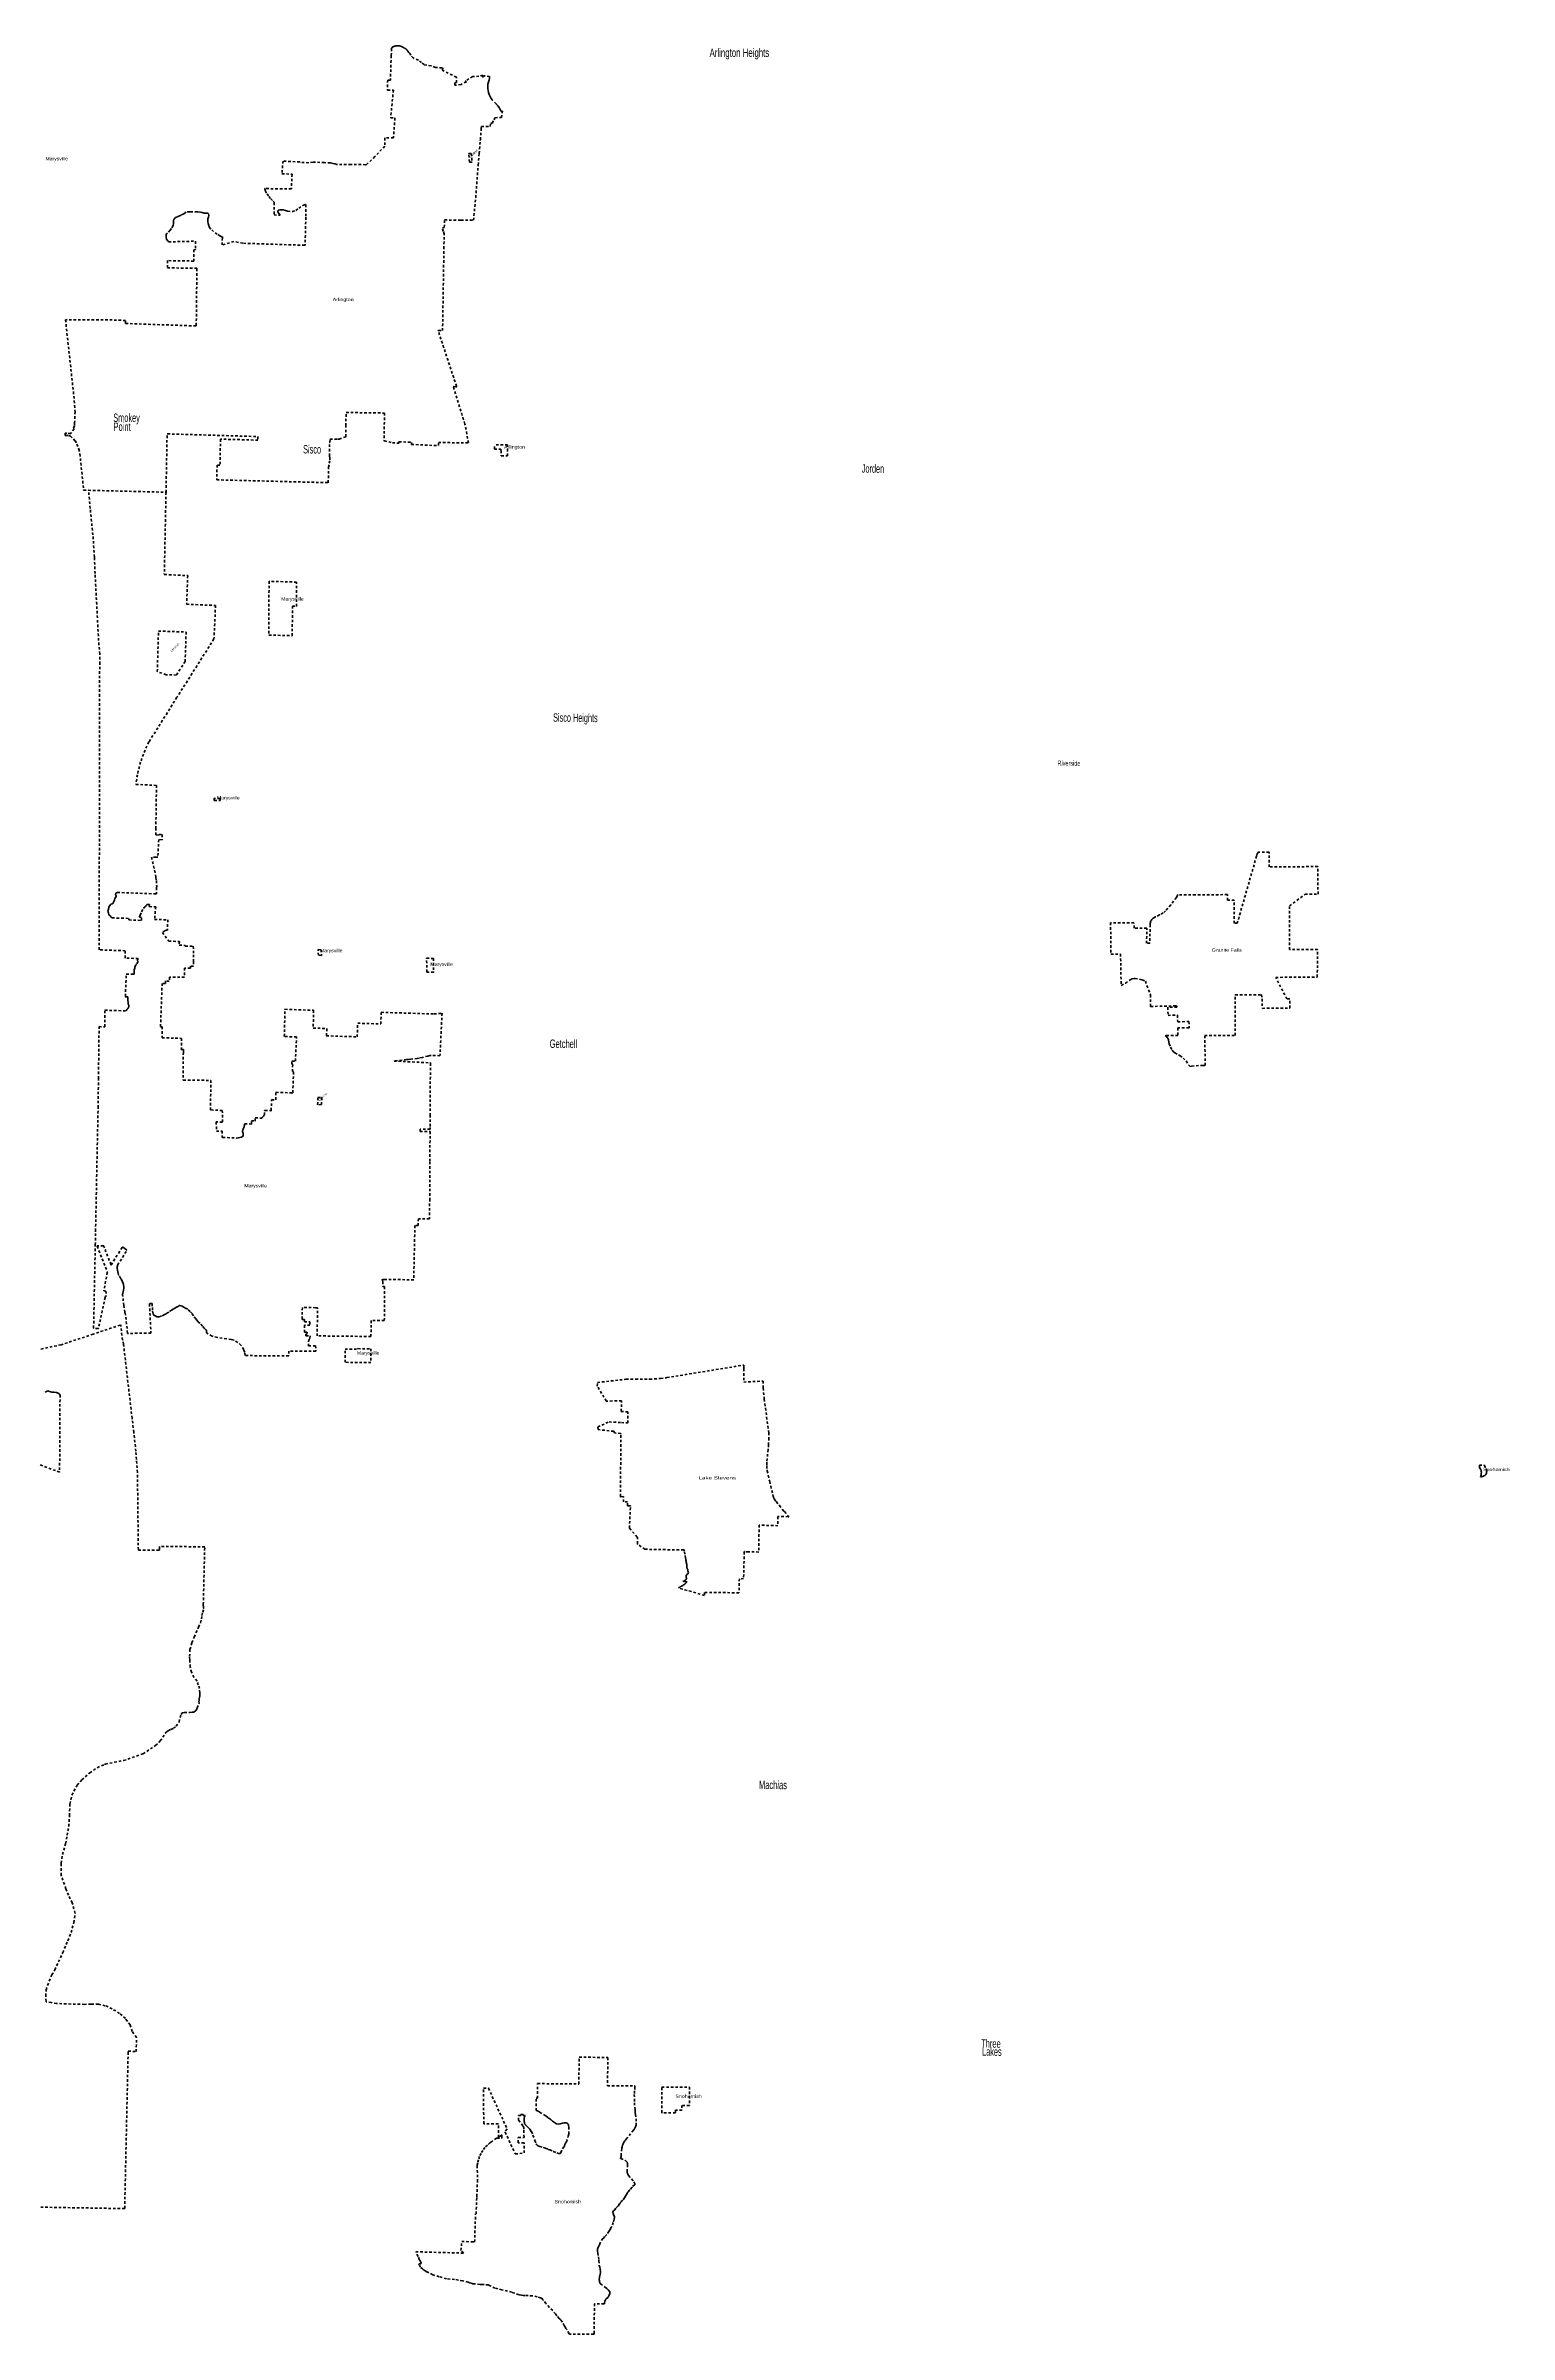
# Model space of a CAD drawing. Header units: feet. Extents: x -903180 to 1023491, y -707744 to 564635.
# Drawn here: x -293794 to -223858, y 150711 to 260108 of the extents above; entities that cross this region are included whole.
import ezdxf

# ---------------------------------------------------------------- set-up
doc = ezdxf.new("R2010")
doc.units = ezdxf.units.FT
doc.header["$LTSCALE"] = 80
doc.linetypes.add('SHORT_DASHED', pattern=[2.7, 1.5, -1.2])
doc.layers.add('13', color=7, linetype='SHORT_DASHED', lineweight=40)
doc.layers.add('16', color=7, linetype='Continuous')
doc.layers.add('36', color=7, linetype='Continuous')

msp = doc.modelspace()

# ---------------------------------------------------------------- linework, layer by layer
at = {"layer": '13'}
for p, q in [((-274169.85, 258345.53), (-274166.97, 258608.66)), ((-282237.68, 252204.01), (-281998.93, 252182.21)), ((-288048.01, 238765.71), (-287996.26, 241554.68)), ((-272356, 240826.24), (-272354.73, 241039.26)), ((-271724.77, 241029.95), (-272354.73, 241039.26)), ((-289994.9, 216846.8), (-291239.85, 216890.29)), ((-282040.81, 211424.54), (-282035.1, 211574.43)), ((-290361.08, 201823.61), (-289929.91, 202514.46)), ((-290128.06, 198244.04), (-290214.56, 198936.04)), ((-265853.36, 190298.93), (-265852.44, 190318.93)), ((-293055.08, 172654.9), (-293058.6, 173225.76)), ((-272525.52, 159892.87), (-272346.38, 160019.73)), ((-266223.66, 157120.95), (-266252.41, 157093.27))]:
    msp.add_line(p, q, dxfattribs=at)
for points in [[(-274166.97, 258608.66), (-274857.05, 258935.79), (-274806.19, 259031.8), (-274861.93, 259048.6), (-275163.23, 259074.7), (-275378.92, 259144.45), (-275711.8, 259204.64), (-275840.49, 259302.29), (-275985.25, 259416.17), (-276231.02, 259524.48), (-276353.46, 259656.45), (-276427.51, 259776.07), (-276505.4, 259872.13), (-276521.62, 259892.13), (-276537.49, 259912.13), (-276541.32, 259917.53), (-276555.98, 259936.3), (-276573.1, 259949.74), (-276592.72, 259964.58), (-276611.6, 259974.81), (-276620.85, 259976.54), (-276631.17, 259979.7), (-276647.57, 259989.93), (-276669.69, 260008.68), (-276680.74, 260014.67), (-276697.82, 260019.58), (-276712.07, 260025.91), (-276734.53, 260040.39), (-276766.26, 260061.93), (-276787.61, 260072.94), (-276840.93, 260090.31), (-276895.77, 260102.01), (-276951.54, 260107.91), (-277007.61, 260107.95), (-277063.39, 260102.12), (-277068.43, 260101.3), (-277100.37, 260091.56), (-277135.53, 260081.81), (-277168.19, 260071), (-277187.35, 260064.52), (-277216.8, 260050.52), (-277226.36, 260044.08), (-277232.74, 260038.01), (-277236.96, 260027.68), (-277247.04, 260014.78), (-277266.89, 259998.23), (-277268.09, 259975.42), (-277286.31, 259628.49), (-277321.93, 258469.56), (-277455.46, 258468.97), (-277460.14, 257991.4), (-277184.03, 257990.36), (-277312.32, 256659.62), (-277110.24, 256655.39), (-277176.19, 255702.3), (-277597.15, 255702.68), (-277594.89, 255306.84), (-278068.47, 254806.67), (-278469.98, 254434.95), (-278483.73, 254422.23), (-278509.98, 254422.62), (-279169.33, 254432.52), (-279189.33, 254429.81), (-279209.33, 254433), (-279879.12, 254437.54), (-279957.03, 254458.64), (-280068.01, 254485.35), (-280191.63, 254505.03), (-280478.22, 254524.71), (-281017.83, 254545.96), (-281229.87, 254517.29), (-281658.27, 254533.83), (-281656.96, 254552.85), (-282456.48, 254594.92), (-282507.1, 253991.75), (-282021.86, 253966.21), (-282057.29, 253261.3), (-283308.72, 253280.52), (-283327.83, 253280.81), (-283324.09, 253264.65), (-283301.07, 253165.25), (-283221.55, 253026.49), (-283133.75, 252899.62), (-283041.59, 252788.74), (-282929.25, 252681.4), (-282900.42, 252649.96), (-282882.08, 252629.97), (-282882.06, 252609.96), (-282881.4, 252023.06), (-282600.15, 252009.03), (-282652.09, 252093.15), (-282698.8, 252166.72), (-282683.09, 252244.84), (-282614.44, 252259.3), (-282517.71, 252271.08)], [(-276925.55, 241103.26), (-276922.28, 241157.72), (-276922.27, 241180.68), (-276322.32, 241150.4), (-276324.09, 241052.61), (-275028.16, 240992.19), (-275027.96, 241143.18), (-273595.19, 241121.94), (-273760.96, 242026.12), (-274318.98, 243813.8), (-274179.73, 243804.34), (-274157.71, 243803.71), (-274166.32, 243829.83), (-275038.04, 246475.35), (-275044.61, 246495.28), (-275024.63, 246495.03), (-274831.16, 246492.54), (-274767.45, 250413.59), (-274755.66, 251114.66), (-274798.47, 251245.64), (-274840.49, 251400.82), (-274747.77, 251424.37), (-274738.66, 251781.73), (-273974.38, 251771.97), (-273954.37, 251771.72), (-273353.97, 251766.25), (-273250.09, 252852.08), (-273131.87, 254407.96), (-273085.35, 254956.55), (-273028.42, 255574.19), (-273029.27, 255594.19), (-273025, 255614.19), (-272982.48, 256144.7), (-272981.37, 256164.7), (-272979.55, 256184.7), (-272975.39, 256249.31), (-272552.01, 256252.86), (-272531.36, 256405.91), (-272467.08, 256414.48), (-272361.44, 256569.38), (-272331.21, 256666.8), (-272022.67, 256679.05), (-271968.35, 256974.51), (-272035.53, 256972.84), (-272038.51, 256979.94), (-272077.95, 257068.37), (-272126.41, 257152.18), (-272183.37, 257230.48), (-272248.2, 257302.38), (-272256.46, 257310.53), (-272272.74, 257330.07), (-272445.25, 257510.66), (-272506.48, 257591.86), (-272558.89, 257679.02), (-272601.9, 257771.17), (-272635.04, 257867.32), (-272657.95, 257966.4), (-272670.38, 258067.33), (-272672.19, 258169.02), (-272663.36, 258270.33), (-272643.99, 258370.16), (-272640.47, 258383.86), (-272612.66, 258463.75), (-272593.36, 258546.1), (-272582.76, 258630.02), (-272581.89, 258643.47), (-272831.34, 258674.58), (-272917.52, 258612.04), (-272906.02, 258707.71), (-273093.1, 258649.97), (-273385.11, 258635.42), (-273754.71, 258425.59)], [(-273754.71, 258425.59), (-273696.17, 258386.32), (-273948.79, 258256.11), (-274246.47, 258221.53), (-274244.2, 258343.8), (-274169.85, 258345.53)], [(-281998.93, 252182.21), (-281849.03, 252237), (-281704.1, 252342.21), (-281512.46, 252470.47), (-281383.53, 252520), (-281363.52, 252527.68), (-281363.67, 252507.68), (-281368.1, 251911.59), (-281401.71, 250590.26), (-281402.18, 250571.83), (-281422.22, 250572.47), (-284377.78, 250666.53), (-284803.61, 250750.63), (-285364.12, 250585.18), (-285355.64, 250949.18), (-285355.18, 250968.77), (-285376.06, 250978.52), (-285476.62, 251025.5), (-285599.67, 251100.9), (-285771.86, 251229.79), (-285900.23, 251339.52), (-285962.71, 251427.55), (-285995.19, 251508.83), (-286027.24, 251610.22), (-286049.2, 251713.39), (-286044.67, 251834.03), (-286024.74, 251922.11), (-286006.89, 252006.21), (-286015.47, 252076.86), (-286071.3, 252098.32), (-286149.66, 252100.19), (-286221.82, 252109.96), (-286271.72, 252127.25), (-286319.85, 252132.43), (-286403.9, 252150.53), (-286550.36, 252164.09), (-286785.56, 252163.67), (-286837.8, 252164.92), (-286912.1, 252168.71), (-287098.91, 252175.18), (-287094.98, 252171.06), (-287132.23, 252119.62), (-287191.64, 252066.7), (-287325.46, 252011.53), (-287442.96, 251968.05), (-287562.81, 251908.52), (-287644.4, 251852.1), (-287669.05, 251826.53), (-287690.91, 251742.52), (-287689.59, 251613.69), (-287705.76, 251513.45), (-287780.99, 251376.37), (-287853.25, 251285.52), (-287980.64, 251153.72), (-288029.78, 251110.62), (-288046.82, 251064.74), (-288045.41, 250939.92), (-288018.76, 250868.85), (-287971.88, 250803.32), (-287946.35, 250774.54), (-287928.72, 250733.91), (-286634.64, 250765.08), (-286639.52, 250384.39), (-286639.77, 250364.84), (-286638.62, 250364.87), (-286716.63, 250356.12), (-286721.55, 249816.93), (-287981.46, 249836.47), (-287983.62, 249492.47), (-286574.03, 249471.59)], [(-282517.71, 252271.08), (-282445.38, 252269.35), (-282337.43, 252240.61), (-282237.68, 252204.01)], [(-286574.03, 249471.59), (-286574.23, 249451.65), (-286601.75, 246736.83), (-286601.96, 246715.56), (-286621.95, 246716.24), (-289982.62, 246831.38), (-289978.88, 246974.36), (-290618.71, 247000.75), (-292850.51, 247012.14), (-292429.86, 243139.82), (-292396.33, 242613.49), (-292415.87, 242081.5), (-292429.23, 241939.03), (-292475.39, 241820.41), (-292437.95, 241792.83), (-292603.6, 241570.71), (-292795.6, 241566.95), (-292820.05, 241590.65), (-292867.55, 241589.52), (-292860.55, 241476.94), (-292714.63, 241473.85), (-292618.22, 241443.73), (-292476.7, 241318.42), (-292394.6, 241222.35), (-292303.85, 241070.53), (-292219.05, 240828.77), (-292161, 240594.74)], [(-287996.26, 241554.68), (-287977.3, 241554.12), (-283654.25, 241424.76), (-283656.84, 241255.78), (-285446.29, 241302.54), (-285469.07, 240057.7), (-285606.74, 240062.52), (-285624.05, 239358.17), (-280296.58, 239222.08), (-280276.23, 239959.9), (-280245.4, 240154.87), (-280214.64, 240315.97), (-280229.46, 240459.63), (-280232.62, 240502.45), (-280234.47, 241148.22), (-280214.24, 241147.75), (-280213.46, 241163.11), (-280210.2, 241307.14), (-279837.73, 241297.42), (-279774.38, 241306.7), (-279461.64, 241419.98), (-279457.84, 241939.39), (-279437.7, 242578.32), (-277604.68, 242550.12)], [(-277604.68, 242550.12), (-277630.81, 241248.09), (-277631.22, 241227.92), (-277611.94, 241223.36)], [(-277611.94, 241223.36), (-277227.78, 241132.5), (-276925.55, 241103.26)], [(-272356, 240826.24), (-272046, 240821.66), (-272046.41, 240752.66), (-272026.42, 240752.36), (-272027.88, 240506.36), (-271727.9, 240501.93), (-271724.77, 241029.95)], [(-292161, 240594.74), (-291985.65, 238864.15), (-291754.49, 238858.37), (-288048.01, 238765.71)], [(-291239.85, 216890.29), (-291226.71, 229010.5), (-291216.98, 230560.92), (-291205.69, 231031.51), (-291259.12, 231459.22), (-291438.35, 234878.08), (-291469.33, 235663.56), (-291541.5, 236726.33), (-291671.59, 237991.14), (-291754.49, 238858.37)], [(-288048.01, 238765.71), (-288129.28, 234833.32), (-287008.99, 234778.57), (-287063.09, 233408.01), (-285681.92, 233352.76), (-285755.58, 231753.61)], [(-285755.58, 231753.61), (-287524.55, 228964.71), (-288841.98, 226867.4), (-288853.1, 226849.69), (-288863.78, 226827.4), (-289048.25, 226442.21), (-289264.51, 225861.21), (-289418.86, 225260.77), (-289486.84, 224800.83), (-288504.99, 224749.83), (-288533.07, 222721.21), (-288534.3, 222381.91), (-288383.91, 222377.26), (-288382.49, 222406.23), (-288226.53, 222401.4), (-288238.62, 222154.78), (-288394.58, 222159.5), (-288435.69, 221320.9), (-288521.68, 221320.98), (-288739.53, 221323.56), (-288548.6, 220471.27), (-288528.17, 220362.45), (-288507.48, 220202.97), (-288494.64, 219931.96), (-288495, 219905.64), (-288495.26, 219886.55), (-288496.08, 219865.64), (-288507.2, 219579.13), (-288507.78, 219564.22), (-288527.98, 219564.96), (-290376.07, 219632.63), (-290395.93, 219633.35), (-290416.07, 219615.27), (-290450.81, 219593.47), (-290456.15, 219543.13), (-290446.98, 219506.53), (-290437.51, 219482.03), (-290430.58, 219437.4), (-290470.29, 219386), (-290495.66, 219342.28), (-290517.26, 219288.36), (-290530.88, 219230.17), (-290556.51, 219176.36), (-290565.73, 219132.18), (-290617.3, 219091.21), (-290682.48, 219070.81), (-290730.32, 219017.62), (-290757.87, 218967.9), (-290781.28, 218922.1), (-290801.73, 218833.82), (-290830.94, 218719.52), (-290804.34, 218654.15), (-290784.36, 218566.75), (-290717.01, 218514.38), (-290672.12, 218452.54), (-290623, 218419.56), (-289823.29, 218392.38), (-289824.22, 218321.06), (-289224.53, 218293.42), (-289222.57, 218443.48), (-289313.17, 218447.66), (-289309.62, 218470.29), (-289284.96, 218542.06), (-289214.85, 218708.17), (-289127.86, 218865.88), (-289098.87, 218907.64), (-289064.12, 218943.52), (-289036.1, 218969.31), (-289010.31, 218995.1), (-288985.65, 219020.9), (-288970.36, 219038.89), (-288957.32, 219058.89), (-288937.32, 219058.03), (-288841.19, 219053.89), (-288852.61, 218954.29), (-288541.5, 218948.39), (-288593.52, 218344.16), (-287967.7, 218326.77), (-287973.66, 217836.01), (-287991.5, 217829.72), (-288050.18, 217830.24), (-288051.23, 217831.29), (-288068.52, 217810.32), (-288093.15, 217798.79), (-288101.01, 217791.98), (-288216.38, 217719.42), (-287918.48, 217301.94), (-287411.77, 217290.88), (-287415.82, 217117.34), (-287128.95, 217095.07), (-287129.53, 217071.78), (-286744.35, 217060.94), (-286738.8, 216655.63), (-286739.17, 216325.41)], [(-238386.96, 211367.72), (-238382.71, 211367.68), (-238411.36, 212788.31), (-236947.78, 212795.1), (-236960.1, 214719.54), (-236960.23, 214739.54), (-236940.97, 214739.64), (-235712.53, 214745.66), (-235689.93, 214745.77), (-235670.54, 214546.62), (-235651.97, 214093.89), (-234348.43, 214109.53), (-234348.4, 214541.35), (-234482.56, 214543.1), (-235017.6, 215573.4), (-233030.1, 215591.53), (-233017.9, 216911.48), (-234354.95, 216899.3), (-234351.2, 218989.23), (-233612.51, 219548.98), (-232993.78, 219554.85), (-233006.22, 220871.52), (-235336.94, 220850.56), (-235335.56, 221562.58), (-235855.77, 221557.95), (-235880.69, 221502.92), (-235911.25, 221429.59), (-235932.17, 221370.02), (-236852.14, 218163.83), (-237006.86, 218161.97), (-237000.77, 219261.11), (-237320.06, 219257.88), (-237320.58, 219530.06), (-238852.52, 219517.51), (-239673.79, 219521.25), (-239693.12, 219521.34), (-239704.29, 219501.34), (-239763.07, 219396.13), (-240030.68, 219045.68), (-240275.95, 218752.22), (-240387.26, 218661.24), (-240537.9, 218577.04), (-240556.56, 218566.61), (-240577.9, 218555.68), (-240751.12, 218467.03), (-240763.99, 218460.44), (-240791.12, 218448.37), (-240808.24, 218440.76), (-240843.43, 218420.47), (-240876.31, 218396.61), (-240906.51, 218369.44), (-240933.7, 218339.26), (-240957.6, 218306.41), (-240977.92, 218271.24), (-240994.46, 218234.14), (-241007.03, 218195.51), (-241015.5, 218155.78), (-241018, 218132.05), (-241019.87, 218112.56), (-241020.09, 218092.05), (-241029.38, 217204.2), (-241186.16, 217206.09), (-241178.84, 217928.89), (-241786.48, 217931.25), (-241790.17, 218182.27), (-242908.43, 218186.6), (-242890.54, 216683.29), (-242432.12, 216687.26), (-242403.7, 215192.87), (-242199.43, 215296.12), (-241937.43, 215472.27), (-241897.53, 215496.9), (-241868.69, 215507.46), (-241783.95, 215524.08), (-241739.98, 215518.14), (-241394.73, 215461.69), (-241245.22, 215390.06), (-240998.83, 214736.64), (-240994.05, 214183.93), (-239760.45, 214208.78), (-239740.45, 214209.18), (-239740.46, 214188.88), (-239740.48, 214153.71), (-240167.91, 214145.49), (-240163.43, 213758.42), (-239707.6, 213764.4), (-239700.88, 213452.78), (-239160.61, 213459.55), (-239159.51, 213157.26), (-239696.16, 213154.83), (-239692.3, 212800.83), (-240299.2, 212799.84), (-240239.85, 212743.64), (-240196.63, 212694.84), (-240163.24, 212637.24), (-240160.96, 212632.26)], [(-289929.91, 202514.46), (-289917.97, 202533.59), (-289939.19, 202548.77), (-290020.29, 202606.78), (-290109.4, 202674.65), (-290115.05, 202676.77), (-290135.1, 202684.29), (-290147.6, 202664.27), (-290658.5, 201845.66), (-290672.12, 201823.84), (-290680.64, 201845.66), (-291019.42, 202712.7), (-291027.24, 202732.71), (-291046.53, 202733.01), (-291321.19, 202737.2), (-291340.88, 202737.5), (-291333.27, 202718.29), (-290856.01, 201513.35), (-290848.9, 201495.39), (-290853.03, 201473.35), (-291019.31, 200586.04), (-290929.08, 200580.33), (-290902.1, 200334.56), (-290951.48, 200314.64), (-290952.59, 200307.6), (-290955.38, 200277.3), (-291275.03, 198812.64), (-291279.36, 198792.82), (-291302.29, 198791.41), (-291492.56, 198796.68), (-291509.68, 198797.15), (-291509.28, 198817.23), (-291429.83, 202742.51), (-291429.43, 202762.51), (-291427.89, 202782.51), (-291415.11, 203411.38), (-291415.79, 203431.38), (-291415.38, 203451.38), (-291296.16, 209301.41), (-291295.75, 209321.41), (-291294.45, 209341.41), (-291276.74, 210718.58), (-291276.49, 210738.46), (-291246.67, 213219.81), (-290978.45, 213209.44), (-290967.19, 214003.86), (-289952.15, 213973.53), (-289925.26, 214042.53), (-289910.39, 214060.47), (-289870.87, 214091.16), (-289854.38, 214110.49), (-289840.98, 214131.66), (-289831.8, 214150.72), (-289823.86, 214170.3), (-289821, 214187.07), (-289820.3, 214199.7), (-289821.73, 214212.25), (-289827.85, 214235.14), (-289835.23, 214255.35), (-289846.51, 214284.99), (-289851.98, 214302.67), (-289859.7, 214344.69), (-289862.53, 214367.49), (-289863.63, 214383.71), (-289863.6, 214396.41), (-289864.97, 214423.44), (-289866.77, 214440.95), (-289869.82, 214467.45), (-289875.08, 214486.29), (-289881.72, 214506.87), (-289880.01, 214506.82), (-289879.51, 214528.3), (-289877.49, 214614.26), (-289877.65, 214649.81), (-289977.65, 214651.22), (-289993.09, 214651.44), (-289992.19, 214671.5), (-289944.73, 215729.5), (-289594.92, 215726.96), (-289575.15, 215726.82), (-289576.4, 215743.75), (-289575.23, 215819.86), (-289569.5, 215930.66), (-289535.99, 216012.8), (-289537.26, 216061.21), (-289485, 216183.36), (-289476.94, 216183.24), (-289458.42, 216207.14), (-289425.66, 216240.89), (-289396.33, 216313.01), (-289403.15, 216393.78), (-289394.35, 216442.03), (-289376.49, 216474.98), (-289995.28, 216496.6), (-289994.9, 216846.8)], [(-286739.17, 216325.41), (-286737.23, 216109), (-286885.89, 216113.03), (-286885.2, 216012.96), (-287157.5, 216022.06), (-287166.25, 215581.37), (-287883.08, 215582.64), (-287890.49, 215398.38), (-288070.14, 215400.96), (-288075.69, 215274.67), (-288234.29, 215283.14), (-288306.53, 213344.58), (-288309.61, 213213.96), (-288225.68, 213212.28), (-288231.43, 212765.05), (-288238.3, 212687.38), (-287604.97, 212668.86), (-287305.18, 212656.52), (-287317.21, 212123.39), (-287215.26, 212122.37), (-287220.46, 211985.02), (-287225.6, 210685.64), (-287225.68, 210665.52), (-287215.25, 210665.39), (-285906.44, 210649.21), (-285923.25, 209256.15), (-285923.49, 209236.01), (-285906.89, 209235.35), (-285358.68, 209213.34), (-285348.93, 208658.74), (-285646.19, 208661.27), (-285641.08, 208227.7), (-285361.89, 208225.45), (-285357.5, 207955.05), (-285356.96, 207922.44), (-285337.17, 207921.66), (-284698.73, 207896.37), (-284663.64, 207894.98), (-284658.73, 207895.41), (-284597.65, 207900.7), (-284519.64, 207915.62), (-284443.63, 207938.61), (-284390.43, 207961), (-284370.63, 207969.33), (-284367.11, 207989.42), (-284365.93, 207996.72), (-284365.19, 208007.93), (-284362.2, 208024.38), (-284357.71, 208061.76), (-284358.46, 208085.68), (-284362.2, 208115.59), (-284366.68, 208129.79), (-284376.4, 208152.22), (-284387.61, 208170.91), (-284388.35, 208181.38), (-284386.11, 208218.01), (-284386.11, 208241.19), (-284380.88, 208255.39), (-284369.67, 208290.53), (-284356.22, 208324.92), (-284344.26, 208357.82), (-284330.06, 208392.21), (-284320.34, 208418.37), (-284312.12, 208455.75), (-284303.9, 208485.66), (-284297.92, 208517.06), (-284291.2, 208552.94), (-284288.81, 208571.44), (-283967.86, 208562.17), (-283964.25, 208712.12), (-283784.33, 208706.93), (-283780.72, 208856.88), (-283496.68, 208848.68), (-283476.82, 208848.11), (-283457.37, 208868.26), (-283369.63, 208959.14), (-283349.94, 208979.54), (-283349.43, 208999.14), (-283344.44, 209188.99), (-283343.85, 209211.85), (-283323.92, 209211.13), (-283040.38, 209200.85), (-283020.27, 209200.12), (-283019.75, 209216.56), (-283003.64, 209727.45), (-282803.78, 209719.85), (-282792.44, 210079.67), (-282015.22, 210050.09), (-281995.22, 210049.33), (-281992.36, 210069.33), (-281954.2, 211071.18), (-282004.17, 211072.98), (-281990.85, 211422.74), (-282040.81, 211424.54)], [(-282035.1, 211574.43), (-281864.13, 211568.26), (-281811.47, 212727.12), (-282396.14, 212748.19), (-282362.35, 214047.01), (-280992.16, 214000.94), (-281014.27, 213151.2), (-280362.57, 213129.29), (-280386.84, 212779.91), (-278911.22, 212730.3), (-278887.1, 213380.58), (-277784.53, 213349.26), (-277763.96, 213903.47), (-275235.81, 213824.52), (-274853.79, 213858.51), (-274955.43, 211829.47), (-275375.66, 211843.03), (-275447.96, 211832.7), (-275532.68, 211813.86), (-275796.96, 211747.73), (-275947.48, 211712.29), (-276041.73, 211695.15), (-276354.33, 211662.37), (-276474.69, 211647.69), (-276552.99, 211644.89), (-277147.46, 211574.83), (-275433.24, 211487.5), (-275413.24, 211486.48), (-275413.34, 211466.49), (-275425.95, 208997.73), (-275430.74, 208405.32), (-275431.06, 208320.6), (-275907.74, 208318.82), (-275910.14, 208205.78), (-275428.15, 208202.43), (-275440.18, 206762.57), (-275446.45, 204979.24), (-275456.35, 204024.45), (-275988.7, 204032.68), (-275994.06, 203705.75), (-276155.31, 203707.32), (-276209.39, 201109.58), (-276633.13, 201121.55), (-277565.03, 201138.01), (-277720.25, 201139.27), (-277687.39, 201021.34), (-277689.72, 200790.49), (-277599.74, 200789.47), (-277616.15, 199164.55), (-278246.1, 199171.72), (-278253.83, 198406.76), (-280822.86, 198436.01), (-280808.82, 199783.46), (-280890.64, 199784.1), (-281530, 199790), (-281544.66, 199330.12), (-281546.3, 199212.15), (-281429.05, 199212.99), (-281432.43, 199108.73), (-281168.35, 199106.79), (-281173.71, 198941.83), (-281422.78, 198943.66), (-281433.49, 198613.71), (-281308.7, 198612.8), (-281311.62, 198522.83), (-281361.65, 198523.2), (-281364.57, 198433.22), (-281164.51, 198431.75), (-281169.87, 198266.78), (-281229.89, 198267.22), (-281239.71, 197965.29), (-280897.38, 197962.52), (-280894.36, 197698.49), (-282178.6, 197708), (-282185.33, 197478.04), (-284268.05, 197493.46), (-284280.02, 197637.15), (-284336.49, 197772.67), (-284467.97, 197988.95), (-284622.97, 198119.04), (-284794.44, 198234.53), (-284932.94, 198264.22), (-285592.46, 198353.31), (-285846.38, 198422.61), (-286116.78, 198584.29)], [(-240160.96, 212632.26), (-240142.42, 212580.64), (-240125.29, 212474.85), (-240102.62, 212403.41)], [(-240102.62, 212403.41), (-240041.26, 212232.02), (-239971.65, 212101.03), (-239903.99, 212013.15), (-239840.21, 211961.82), (-239658.69, 211874.44), (-239587.07, 211831.2), (-239438.63, 211714.25), (-239298.94, 211576.87), (-239153.55, 211363.98), (-239109.6, 211317.25), (-239034.93, 211330.79), (-238518.4, 211366.24), (-238386.96, 211367.72)], [(-286116.78, 198584.29), (-286115.5, 198701.55), (-286135.51, 198718.27), (-286140.8, 198722.69), (-286219.74, 198798.84), (-286304.54, 198904.14), (-286419.64, 199040.19), (-286479.98, 199070.87), (-286496.75, 199080.6), (-286515.44, 199128.02), (-286536.14, 199137.37), (-286564.78, 199164.47), (-286629.1, 199243.44), (-286734.37, 199389.69), (-286804.7, 199502.35), (-286893.49, 199605.2), (-287009, 199708.05), (-287073.09, 199740.1), (-287081.1, 199743.44), (-287085.11, 199746.78), (-287087.11, 199747.45), (-287095.12, 199752.13), (-287202.95, 199810.23), (-287274.38, 199863.66), (-287395.23, 199891.04), (-287405.24, 199893.05), (-287447.3, 199864.33), (-287502.05, 199831.6), (-287515.4, 199825.59), (-287572.82, 199796.87), (-287594.04, 199781.64), (-287661.29, 199746.54), (-287675.91, 199728.99), (-287743.17, 199693.89), (-287757.79, 199685.12), (-287780.45, 199661.97), (-287921.53, 199573.97), (-287974.16, 199530.09), (-288026.8, 199506.69), (-288050.19, 199480.37), (-288108.67, 199468.67), (-288129.14, 199442.34), (-288266.57, 199375.07), (-288284.11, 199380.92), (-288398.15, 199339.97), (-288427.39, 199348.74), (-288471.25, 199351.67), (-288532.66, 199375.07), (-288626.23, 199424.79), (-288670.09, 199497.92), (-288696.4, 199670.49), (-288705.18, 199863.54), (-288705.18, 199964.44), (-288705.18, 199984.53), (-288726.43, 199983.05), (-288823.25, 199976.29), (-288838.64, 199975.22), (-288837.59, 199954.9), (-288766.21, 198573.77), (-289862.29, 198553.39), (-289882.46, 198553.02), (-289884.57, 198569.75), (-289993.06, 199523.39), (-290010.24, 199543.39), (-290022.29, 199563.39), (-290062.89, 199893.98), (-290123.18, 200396.33), (-290126.83, 200426.75), (-290123.13, 200436.33), (-290115.73, 200455.48), (-290090.9, 200538.34), (-290074.87, 200623.34), (-290067.81, 200709.55), (-290069.8, 200796.03), (-290078.58, 200864.36), (-290080.96, 200882.91), (-290086.44, 200904.36), (-290095.22, 200938.74), (-290122.7, 201017), (-290158.22, 201091.96), (-290189.19, 201142.8), (-290201.71, 201163.35), (-290214.25, 201182.8), (-290220.31, 201192.21), (-290292.71, 201321.97), (-290303.55, 201341.4), (-290312.23, 201361.97), (-290333.39, 201412.12), (-290357.36, 201490.12), (-290373.04, 201570.2), (-290380.27, 201651.48), (-290378.96, 201733.07), (-290372.83, 201783.61), (-290369.64, 201809.89), (-290361.08, 201823.61)], [(-290214.56, 198936.04), (-290217.12, 198956.51), (-290238.53, 198949.38), (-291532.76, 198518.66), (-293062.13, 198009.67), (-294574.09, 197693.99)], [(-293058.6, 173225.76), (-292992.41, 173638.81), (-292849.13, 174160.74), (-292771.95, 174563.85), (-292693.97, 174995.89), (-292662.17, 175504.73), (-292638.91, 176053.98), (-292548.05, 176485.67), (-292296.63, 176958.12), (-292069.41, 177210.97), (-291730.17, 177522.04), (-291710.17, 177536.03), (-291690.17, 177551.88), (-291331.44, 177794.23), (-290985.38, 177955.06), (-290957.26, 177968.12), (-290945.38, 177970.39), (-290072.31, 178136.95), (-289150.38, 178456.48), (-288544.31, 178853.85), (-288323.28, 179072.77), (-288085.87, 179424.02), (-288072.26, 179449.27), (-288056.08, 179472.96), (-288037.52, 179494.83), (-288016.77, 179514.63), (-287994.07, 179532.16), (-287984.72, 179537.93), (-287964.87, 179549.77), (-287944.72, 179560.46), (-287820.49, 179626.39), (-287693.6, 179675.59), (-287558.12, 179781.2), (-287427.5, 179981.85), (-287374.27, 180190.99), (-287326.29, 180338.21), (-287278.01, 180415.8), (-287175.29, 180431.74), (-286907.81, 180432.94), (-286805.05, 180442.23), (-286716.68, 180452.58), (-286615.36, 180535.93), (-286561.73, 180653.34), (-286485, 180849.44), (-286467.06, 180896.45), (-286472.88, 180951.08), (-286469.82, 181014.66), (-286460.1, 181086.08), (-286450.33, 181145.24), (-286436.24, 181236.75), (-286426.5, 181303.72), (-286424.33, 181379.91), (-286453.37, 181575.73), (-286504.75, 181752.28), (-286564.14, 181933.29), (-286715.28, 182114.98), (-286822.47, 182355.46), (-286893.26, 182611.59), (-286917.94, 182955.49), (-286922.01, 183108.86), (-286902.52, 183446.08), (-286813.29, 183761.49), (-286707.33, 184040.51), (-286490.55, 184506.84), (-286399.79, 184726.1), (-286353.08, 184908.69), (-286337.25, 185074.57), (-286290.41, 185229.53), (-286252.44, 185384.08), (-286248.58, 185399.78), (-286251.3, 185424.08), (-286260.04, 185470.48), (-286262.38, 185491.58), (-286263.94, 185521.28), (-286265.48, 185550.51), (-286267.43, 185587.35), (-286267.35, 185590.51), (-286197.76, 188356.33), (-288363.96, 188365.5), (-288363.33, 188206.73), (-288363.25, 188187.1), (-288383.25, 188187.23), (-289349.85, 188193.56), (-289369.69, 188193.69), (-289369.94, 188213.69), (-289415, 191906.17), (-289457.59, 192533.36), (-289487.79, 192919.14), (-289593.2, 193832.68), (-289663.37, 194453.49), (-289667.15, 194473.49), (-289669.46, 194493.49), (-290077.96, 198033.56), (-290102.56, 198246.71), (-290128.06, 198244.04)], [(-265852.44, 190318.93), (-265872.45, 190318.71), (-265988.17, 190317.45), (-265988.17, 190496.15), (-266189.72, 190496.15), (-266187.64, 190755.88), (-266316.17, 190741.97), (-266336.17, 190739.8), (-266335.96, 190759.8), (-266305.17, 193744.68), (-266304.97, 193764.45), (-266327.09, 193766.84), (-266614.62, 193797.93), (-266654.62, 193874.3), (-267389.17, 193956.38), (-267418.26, 194085.21), (-266876.99, 194322.47), (-266286.16, 194292.13), (-265984.99, 194276.74), (-265971.76, 194803.34), (-266292.36, 194823.52), (-266279.54, 195334.19), (-267006.66, 195319.13), (-267438.24, 196037.23), (-267433.93, 196208.79), (-266066.93, 196362.39), (-265611.12, 196363.77), (-264974.21, 196366.16), (-264954.22, 196366.24), (-264934.21, 196367.41), (-264414.25, 196397.74), (-264151.76, 196434.26), (-264131.99, 196437.01), (-264111.76, 196440.32), (-260434.15, 197041.9), (-260434.02, 196906.02), (-260434, 196886.95), (-260434.14, 196866.02), (-260438.47, 196225.15), (-259507.27, 196277.95), (-259505.79, 195945.62), (-259462.59, 195416.8), (-259242.46, 193806.24), (-259243.93, 193564.21), (-259244.46, 193555.49), (-259250.38, 193274.52), (-259250.8, 193254.53), (-259252.57, 193234.52), (-259269.84, 193038.91), (-259271.61, 193018.87), (-259273.86, 192998.91), (-259341, 192402.65), (-259343.25, 192382.65), (-259343.1, 192362.65), (-259341.98, 192208.99), (-259322.56, 192036.42), (-259312.99, 191984), (-259206.66, 191512.41), (-259202.16, 191492.45), (-259197.45, 191472.41), (-259050.15, 190845.8), (-259045.5, 190826), (-259040.5, 190805.8), (-259028.56, 190757.55), (-259004.64, 190691.42), (-259001.25, 190683.87), (-258992.3, 190663.93), (-258979.73, 190643.87), (-258921.45, 190550.82), (-258881.54, 190497.03), (-258769.27, 190361.27), (-258752.73, 190341.27), (-258737.87, 190321.27), (-258532.04, 190074.22), (-258515.38, 190054.22), (-258496.87, 190034.22), (-258302.29, 189810.98), (-258284.71, 189790.82), (-258309.54, 189791.66), (-258783.37, 189807.76), (-258802.26, 189808.4), (-258802.45, 189788.44), (-258806.58, 189360.81), (-259706.35, 189388.94), (-259718.76, 188101.57), (-260224.39, 188117.06), (-260396.41, 188121.94), (-260416.02, 188122.5), (-260416.47, 188102.51), (-260445.09, 186830.97), (-260646.65, 186828.89), (-260667.43, 186155.62), (-262319.28, 186174.33), (-262317.35, 186031.32)], [(-293820.86, 195745.15), (-293766.21, 195782.62), (-293699.72, 195801.77), (-293611.61, 195778.24), (-293509.56, 195744.44), (-293405.09, 195746.88), (-293280.73, 195732.89), (-293176.89, 195678.89), (-293113.46, 195605.35), (-293133.09, 191920.49), (-295949.43, 192970.22)], [(-262317.35, 186031.32), (-263562.91, 186390.37), (-263549.69, 186397.33), (-263524.93, 186410.52), (-263509.89, 186418.65), (-263494.32, 186427.14), (-263477.55, 186436.39), (-263463.87, 186443.97), (-263441.84, 186456.39), (-263424.09, 186466.49), (-263419.66, 186469.03), (-263414.87, 186471.8), (-263401.73, 186479.43), (-263390.31, 186486.07), (-263375.07, 186495.02), (-263350.61, 186509.58), (-263338.06, 186517.14), (-263327.76, 186523.4), (-263319.97, 186528.12), (-263313.28, 186532.2), (-263301.27, 186539.62), (-263296.56, 186542.53), (-263289.6, 186546.88), (-263284.7, 186549.93), (-263280.65, 186552.41), (-263278.04, 186554.45), (-263273.54, 186558.05), (-263263.52, 186566.21), (-263258.47, 186570.51), (-263247.44, 186580.03), (-263236.87, 186589.58), (-263228.33, 186597.57), (-263223.64, 186602.07), (-263215.19, 186610.36), (-263212.11, 186613.43), (-263204.49, 186621.25), (-263194.64, 186631.71), (-263183.92, 186643.59), (-263176.9, 186651.62), (-263171.27, 186658.29), (-263166.76, 186663.71), (-263158.76, 186673.58), (-263155.69, 186677.53), (-263148.87, 186686.31), (-263345.69, 186688.86), (-263308.4, 186703.09), (-263205.69, 186775.72), (-263167.47, 186834.19), (-263171.53, 186878.51), (-263177.58, 186876.49), (-263189.69, 186898.64), (-263185.67, 186914.76), (-263197.8, 186953.04), (-263187.75, 186979.24), (-263183.74, 186999.4), (-263163.6, 187013.51), (-263163.61, 187023.6), (-263103.44, 187053.74), (-263098.47, 187056.62), (-263093.82, 187069.61), (-263091.51, 187081.39), (-263090.38, 187090.83), (-263085.13, 187103.41), (-263112.69, 187204.63), (-263116.76, 187250.97), (-263122.49, 187279.51), (-263136.42, 187307.04), (-263147.07, 187327.51), (-263159.18, 187355.72), (-263157.18, 187371.83), (-263153.2, 187456.94), (-263158.16, 187513.47), (-263189.26, 187622.9), (-263194.4, 187659.64), (-263202.03, 187721.89), (-263205.15, 187755.14), (-263205.75, 187757.04), (-263207, 187761.06), (-263213.67, 187782.94), (-263219.72, 187801.06), (-263227.73, 187825.02), (-263253.59, 188000.78), (-263273.88, 188147.85), (-263281.43, 188180.97), (-263291.81, 188200.91), (-263315.07, 188201.33), (-265161.12, 188234.67), (-265500.07, 188466.54), (-265518.03, 188478.82), (-265518.36, 188500.22), (-265522.7, 188776.51), (-265523.01, 188796.49), (-265539.82, 188816.51), (-265901.68, 189247.63), (-265853.36, 190298.93)], [(-297060.68, 156841.29), (-290044.05, 156714.91), (-290024.02, 156714.55), (-290023.61, 156733.39), (-289857.09, 164223.4), (-289856.65, 164243.33), (-289476, 164224.86), (-289455.41, 164897.51), (-289661.32, 165178.93), (-289764.28, 165494.67), (-289990.79, 165803.54), (-290265.34, 166050.64), (-290622.26, 166270.28), (-290951.72, 166414.42), (-291281.19, 166483.06), (-291631.24, 166489.92), (-291941.28, 166478.36), (-293275.79, 166518.03), (-293533.16, 166563.15), (-293756.46, 166594.6), (-293772.67, 166596.89), (-293775.13, 166617.42), (-293775.94, 166624.15), (-293799.61, 166873.97), (-293776.72, 167177.22), (-293708.06, 167389.22), (-293508.21, 167885.07), (-293367.85, 168128.86), (-293188.3, 168505.43), (-292982.07, 168951.9), (-292739.32, 169519.41), (-292583.56, 169910.77), (-292459.18, 170389.79), (-292393.81, 170831.78), (-292527.93, 171338.58), (-292704.83, 171695.39), (-292833.2, 172002.68), (-293055.08, 172654.9)], [(-270289.14, 162693.78), (-268319.88, 162672.52), (-268301.74, 163959.3), (-266930.69, 163936.32), (-266951.17, 162593.08), (-265660.76, 162586.65), (-265640.79, 162586.55), (-265641.04, 162568.44), (-265641.51, 162534.91), (-265654.94, 162340.11), (-265668.82, 162178.22), (-265664.2, 161776.85), (-265634.5, 161431.76), (-265630.94, 161292.81), (-265614.44, 161218.69), (-265583.48, 161010.63), (-265575.23, 160818.82), (-265574.41, 160799.72), (-265575.16, 160778.82), (-265575.65, 160765.01), (-265581.5, 160718.9), (-265592.13, 160673.66), (-265607.44, 160629.78), (-265627.26, 160587.73), (-265639.23, 160567.99), (-265654.29, 160543.16), (-265666.44, 160527.99), (-265681.58, 160509.09), (-265697.42, 160489.31), (-265713.2, 160469.09), (-266051.99, 160035.1), (-266066.93, 160015.95), (-266085.39, 159995.1), (-266122.33, 159950.68), (-266164.46, 159887.62), (-266199.78, 159820.49), (-266227.88, 159750.05), (-266248.47, 159677.05), (-266257.88, 159622.29), (-266261.42, 159601.65), (-266264.16, 159582.29), (-266297.86, 159343.88), (-266299.06, 159335.41), (-266298.75, 159303.88), (-266298.62, 159269.08), (-266304.04, 159215.5), (-266315.04, 159162.77), (-266324.92, 159131.96), (-266331.53, 159111.35), (-266313.15, 159104.47), (-266098.45, 159024.05), (-266084.5, 159016.35), (-266067.44, 159004.74), (-266051.69, 158991.41), (-266037.41, 158976.52), (-266024.77, 158960.21), (-266013.9, 158942.66), (-266004.93, 158924.08), (-265997.95, 158904.67), (-265993.04, 158884.62), (-265990.25, 158864.18), (-265990.23, 158863.56), (-265989.61, 158843.44), (-265990.81, 158823.56), (-266010.26, 158503.32), (-266009.75, 158483.17), (-266006.16, 158450.7), (-265999.19, 158418.78), (-265988.92, 158387.76), (-265975.47, 158357.98), (-265958.98, 158329.77), (-265939.63, 158303.44), (-265693.02, 157998.77), (-265643.01, 157898.29), (-265632.74, 157877.65), (-265651.6, 157858.29), (-265663.37, 157846.2), (-265772.12, 157747.47), (-265859.01, 157632.18), (-265893.81, 157604.62), (-265955.97, 157517.08), (-265972.48, 157497.23), (-265990.89, 157483.48), (-266026.5, 157413.59), (-266045, 157395.79), (-266103.25, 157302.14), (-266103.55, 157286.01), (-266134.79, 157234.18), (-266223.66, 157120.95)], [(-272346.38, 160019.73), (-272264.24, 160069.81), (-272247.84, 160079.81), (-272224.24, 160079.62), (-272020.1, 160077.98), (-272000.08, 160077.82), (-271999.93, 160095.38), (-271998.84, 160221.78), (-271998.66, 160242.36), (-272074.06, 160182.58), (-272163.74, 160130.87), (-272166.03, 160761.34), (-272866.08, 160772.05), (-272872.26, 162472.34), (-272638.59, 162468.76), (-271744.7, 160525.73), (-271848.56, 160389.24), (-271839.42, 160369.49), (-271357, 159327.57), (-270927.79, 159376.15), (-270935.19, 159859.83), (-271217.38, 159861.7), (-271219.53, 160110.01), (-270965.05, 160109.34), (-270938.81, 160109.27), (-270939.08, 160129.29), (-270944.38, 160513.41), (-270944.56, 160526.61), (-270947.04, 160553.41), (-270948.5, 160567), (-270954.58, 160595.33), (-270963.6, 160622.88), (-270975.44, 160649.33), (-270989.99, 160674.4), (-271197.34, 160942.09), (-271196.3, 161169.86), (-271089.2, 161166.21), (-271087.75, 161209.05), (-270974.07, 161209.54), (-270973.88, 161167.54), (-270904.93, 161167.83), (-270884.27, 161167.92), (-270896.94, 161147.92), (-270920.1, 161111.34), (-270930.06, 161034.7), (-270933.97, 160986.08), (-270926.94, 160883.97), (-270886.79, 160746.95), (-270884.06, 160743.51), (-270849.4, 160699.85), (-270821.76, 160669.07), (-270750.22, 160615.27), (-270671.29, 160527.04), (-270657.53, 160508.63), (-270583.09, 160396.29), (-270511.71, 160229.56), (-270425.91, 159973.84), (-270354.41, 159813.16), (-270325.16, 159762.19), (-270279.75, 159712.92), (-270191.46, 159691.06), (-270017.11, 159637.3), (-269912.95, 159603.03), (-269783.05, 159544.08), (-269702.76, 159526.41), (-269540.85, 159454.74), (-269522.87, 159446.33), (-269379.1, 159375.01), (-269284.89, 159346.99), (-269234.39, 159352.07), (-269197.7, 159373.54), (-269179.06, 159399.4), (-269105.15, 159573.43), (-269024.62, 159672.7), (-268997.84, 159702.44), (-268984.27, 159778.8), (-268950.86, 159838.66), (-268917.18, 159912.62), (-268825.33, 160181.08), (-268805.29, 160279.5), (-268803.2, 160493.21), (-268799.51, 160579.86), (-268813.12, 160711.2), (-268836.44, 160756), (-268852.21, 160774.45), (-268871.86, 160801.05), (-268917.78, 160824.11), (-269014.67, 160817.9), (-269093.49, 160807.32), (-269205.21, 160763.08), (-269304.31, 160746.83), (-269380.57, 160764.43), (-269467.32, 160816.68), (-269504.49, 160843.82), (-269527.23, 160860.2)], [(-269527.23, 160860.2), (-269581.28, 160901.04), (-269665.89, 160970.87), (-269682.03, 160983.93), (-269689.86, 160995.18), (-269696.95, 161003.25), (-269726.78, 161024.53), (-269764.44, 161047.51), (-269802.59, 161073.68), (-269904.56, 161154.76), (-270123.66, 161283.88), (-270220.49, 161340.24), (-270250.08, 161368.61), (-270270.87, 161381.81), (-270293.36, 161387.68), (-270359.63, 161399.66), (-270360.92, 161994.6), (-270287.92, 161993.74), (-270289.14, 162693.78)], [(-267587.6, 150711.45), (-267613.03, 150711.55), (-268748.98, 150716.2), (-268768.67, 150716.28), (-268780.03, 150736.84), (-268891.68, 150938.94), (-268939.03, 150992.28), (-268962.47, 151031.04), (-269019.21, 151120.85), (-269096.47, 151295.74), (-269191.17, 151402.41), (-269192.88, 151418.58), (-269220.73, 151437.26), (-269258.55, 151462.18), (-269369.06, 151585.28), (-269436.05, 151682.01), (-269569.18, 151840.71), (-269729.18, 151995.73), (-269890.76, 152188.38), (-270001.04, 152323.58), (-270042.67, 152360.67), (-270091.69, 152432.19), (-270115.83, 152434.66), (-270153.88, 152447.5), (-270307.95, 152506.91), (-270534.99, 152545.55), (-270740.32, 152559.57), (-270889.55, 152556.37), (-270975.73, 152569.76), (-271060.63, 152580.6), (-271180.85, 152601.48), (-271521.32, 152716.89), (-271994.73, 152836.87), (-272185.5, 152874.8), (-272327.79, 152917.87), (-272507.6, 153001.97), (-272555.49, 153027.08), (-272651.52, 153065.21), (-272844.69, 153083.03), (-272943.51, 153080.89), (-272981.63, 153089.69), (-273040.11, 153088.8), (-273277.38, 153119.55), (-273408.28, 153126.1), (-273422.59, 153129.02), (-273539.44, 153169.89), (-273604.58, 153204.6), (-273864.86, 153268.45), (-274255.12, 153331.75), (-274640.23, 153360.06), (-274990.66, 153458.53), (-275296.08, 153557.18), (-275536.63, 153671.52), (-275563.19, 153684.15), (-275576.63, 153692.41), (-275665.07, 153746.77), (-275782.57, 153821.61), (-275879.6, 153912.19), (-275949.94, 154028.46), (-275967.23, 154073.16), (-275947.19, 154066.72), (-275947.07, 154072.78), (-275882.59, 154071.54), (-275845.74, 154101.08), (-275853.22, 154131.47), (-275909.88, 154225.3), (-275921.62, 154243.68), (-275929.25, 154266.01), (-275947.04, 154284.5), (-276002.61, 154434.78), (-276087.87, 154613.86), (-276096.7, 154627.69), (-276113.72, 154652.64), (-273834.88, 154590.53), (-273955.31, 154719.01), (-273912.37, 155150.41), (-273299.05, 155118.46), (-273257.88, 156464.1), (-273229.87, 156464.22), (-273196.37, 157270.03), (-273195.55, 157290.03), (-273194.72, 157310.03), (-273167.75, 157958.74), (-273166.92, 157978.8), (-273167.08, 157998.74), (-273173.17, 158749.34), (-273173.38, 158775.14), (-273171.16, 158789.34), (-273148.6, 158933.65), (-273105.87, 159094.38), (-273046.58, 159249.75), (-272971.38, 159398.09), (-272881.08, 159537.74), (-272776.67, 159667.19), (-272659.31, 159785.03)], [(-272659.31, 159785.03), (-272565.52, 159862.13), (-272544.28, 159879.59), (-272525.52, 159892.87)], [(-266252.41, 157093.27), (-266270.66, 157087.57), (-266295.73, 157041.67), (-266317.49, 157019.62), (-266338.37, 156998.48), (-266341.1, 156983.33), (-266349.65, 156964.07), (-266378.36, 156938.4), (-266450.87, 156836.95), (-266545.47, 156739.97), (-266605.42, 156662.48), (-266658.83, 156611.08), (-266690.02, 156561.26), (-266673.25, 156490.36), (-266646.9, 156393.07), (-266619.81, 156334.07), (-266614.47, 156297.67), (-266626.33, 156205.14), (-266673.69, 156048.76), (-266745.7, 155868.67), (-266810.31, 155759), (-266825.11, 155722.99), (-266881.42, 155625.26), (-266982.88, 155486.06), (-267081.63, 155383.1), (-267168.16, 155285.95), (-267299.03, 155084.8), (-267339.33, 154980.72), (-267385.34, 154894.9), (-267395.68, 154880.98), (-267421.89, 154776.64), (-267429.8, 154680), (-267415.38, 154591), (-267382.56, 154410.9), (-267367.35, 154259.37), (-267364.02, 154223.01), (-267346.23, 153994.82), (-267323.45, 153921.79), (-267299.32, 153814.45), (-267289.95, 153673.13), (-267310.69, 153538.43), (-267337.38, 153407.87), (-267344.59, 153347.52), (-267340.86, 153312.16), (-267340.54, 153305.03), (-267334.73, 153272.16), (-267327.68, 153232.23), (-267324.48, 153212.23), (-267320.9, 153192.23), (-267319.87, 153182.05), (-267319.37, 153179.72), (-267313.87, 153158.58), (-267294.17, 153142.11), (-267278.68, 153124.66), (-267040.32, 152940.62), (-266984.65, 152901.24), (-266939.38, 152843.92), (-266901.6, 152816.97), (-266850.34, 152757.51), (-266844.37, 152753.36), (-266837.02, 152716.93), (-266840.23, 152654.48), (-266889.02, 152528.39), (-266930.64, 152460.63), (-267026.95, 152379.8), (-267056.13, 152329.96), (-267070.89, 152295.96), (-267089.77, 152189.7), (-267090.47, 152169.7), (-267112.35, 152169.72), (-267574.21, 152170.25), (-267587.41, 150731.47), (-267587.6, 150711.45)]]:
    msp.add_lwpolyline(points, dxfattribs=at)
for points in [[(-273538.27, 254539.93), (-273540.45, 254559.82), (-273581.99, 254938), (-273584.14, 254957.52), (-273564.19, 254958.17), (-273463.85, 254961.46), (-273418.81, 254551.41), (-273519.46, 254541.74)], [(-281805.53, 234470.09), (-283125.43, 234508.6), (-283132.01, 231937.7), (-282013.09, 231905.06), (-282009.49, 233314.55), (-281808.5, 233308.69)], [(-288408.67, 232130.69), (-287089.51, 232082.62), (-287131.44, 230678.81), (-287548.43, 230026.56), (-288045.61, 230035.87), (-288466.52, 230193.77)], [(-285739.71, 224133.65), (-285740.96, 224033.63), (-285466.07, 224022.57), (-285464.82, 224122.59)], [(-280766.44, 216629.99), (-280774.41, 216906.21), (-280627.06, 216896.01), (-280619.09, 216619.79)], [(-275593.79, 216488.54), (-275263.7, 216479.66), (-275256.76, 215819.23), (-275586.86, 215828.1)], [(-280787.73, 209828.71), (-280615.37, 209829.64), (-280595.37, 209829.75), (-280620.07, 209489.02), (-280806.45, 209484.42)], [(-278254.15, 197158.92), (-279482.2, 197172.14), (-279490.36, 197802.26), (-278879.18, 197795.68), (-278879.57, 197825.69), (-278262.72, 197819.05)], [(-225283.39, 192257.03), (-225049.73, 192256.37), (-224956.16, 192084.29), (-224932.84, 192024.55), (-224930.62, 191975.26), (-224936.77, 191931.23), (-224950.52, 191870.32), (-224975.08, 191813.35), (-225024.19, 191767.18), (-225069.38, 191740.66), (-225116.53, 191716.1), (-225181.36, 191696.46), (-225236.37, 191690.56), (-225203.95, 191779.95), (-225193.15, 191862.47), (-225188.24, 191918.46), (-225191.18, 191960.7), (-225203.95, 192013.74), (-225212.27, 192038.4), (-225219.64, 192053.5), (-225224.67, 192063.69), (-225228.97, 192070.45), (-225249.14, 192102.15), (-225284.11, 192138.96)], [(-264353.74, 161288.5), (-264353.75, 161304.75), (-264354.25, 162528.03), (-263032.84, 162528.57), (-263032.49, 161650.1), (-263394.36, 161649.95), (-263394.29, 161430.44), (-263699.54, 161430.33), (-263699.49, 161288.78), (-264333.74, 161288.51)]]:
    msp.add_lwpolyline(points, close=True, dxfattribs=at)

# ---------------------------------------------------------------- texts
at = {"layer": '16'}
for s, width, p in [('Arlington Heights', 0.7, (-262070.89, 259576.26)), ('Smokey', 0.55, (-290568.99, 242125.91)), ('Point', 0.65, (-290558.88, 241697.86))]:
    msp.add_text(s, height=400, dxfattribs=dict(at, width=width)).set_placement(p)
for s, height, width, p in [('Sisco', 400, 0.55, (-281499.2, 240621.11)), ('Jorden', 400, 0.6, (-254798.09, 239701.13)), ('Sisco Heights', 400, 0.6, (-269552.41, 227798.42)), ('Riverside', 242, 0.65, (-245445.96, 225696.44)), ('Getchell', 400, 0.65, (-269716.6, 212204.14)), ('Machias', 400, 0.65, (-259713.41, 176778.7)), ('Three', 400, 0.65, (-249098.02, 164413.85)), ('Lakes', 400, 0.6, (-249047.98, 164027.73))]:
    msp.add_text(s, height=height, rotation=359.37, dxfattribs=dict(at, width=width)).set_placement(p)
at = {"layer": '36', "width": 1.35}
for p in [(-273491.32, 254734.98), (-287772.99, 231120.98), (-280708.13, 209633.94)]:
    msp.add_text('Uninc.', height=113, rotation=45, dxfattribs=at).set_placement(p)
at = {"layer": '36'}
for s, width, p in [('Marysville', 1.15, (-293810.79, 254632.25)), ('Arlington', 1.2, (-280080.49, 247901.66)), ('Arlington', 1.2, (-271892.24, 240855.96)), ('Marysville', 1.15, (-282545.05, 233587.8)), ('Marysville', 1.15, (-285608.48, 224082.36)), ('Marysville', 1.15, (-280692.18, 216775.98)), ('Granite Falls', 1.2, (-238073.53, 216801.75)), ('Marysville', 1.15, (-275412.82, 216125.51)), ('Marysville', 1.15, (-284301.98, 205535.81)), ('Marysville', 1.15, (-278927.07, 197540.01)), ('Lake Stevens', 1.4, (-262595.73, 191571.81)), ('Snohomish', 1.2, (-225105.53, 191973.74)), ('Snohomish', 1.2, (-263706.37, 162007.24)), ('Snohomish', 1.2, (-269481.77, 156970.95))]:
    msp.add_text(s, height=157.5, dxfattribs=dict(at, width=width)).set_placement(p)

doc.saveas('drawing.dxf')
